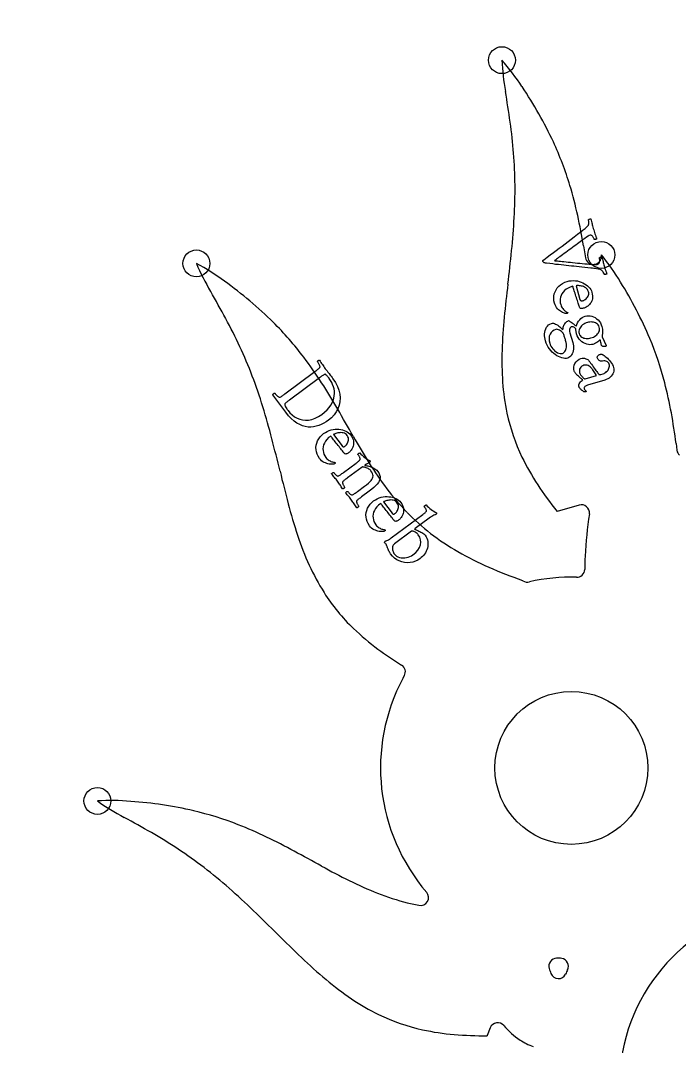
# Model space of a CAD drawing. Header units: millimetres. Extents: x -70 to 70, y -70 to 70.
# Drawn here: x -17.22 to 3.38, y -8.71 to 23.38 of the extents above; entities that cross this region are included whole.
import ezdxf

# ---------------------------------------------------------------- set-up
doc = ezdxf.new("R2010")
doc.units = ezdxf.units.MM
for name, color, linetype in [('CUT_INNER', 6, 'Continuous'), ('CUT_OUTER', 1, 'Continuous'), ('ENGRAVE', 7, 'Continuous'), ('TEXT', 5, 'Continuous')]:
    doc.layers.add(name, color=color, linetype=linetype)

msp = doc.modelspace()

# ---------------------------------------------------------------- linework, layer by layer
at = {"layer": 'CUT_INNER'}
for points in [[(0.382, 16.329), (0.443, 15.962)], [(0.94, 16.013), (0.938, 16.044), (0.938, 16.049)], [(3.274, 10.146), (3.301, 9.936)], [(0.244, 8.223), (-0.441, 8.024), (-0.447, 8.023)], [(-1.531, 5.866), (-1.526, 5.864), (-1.516, 5.857)], [(-5.262, 2.814), (-5.221, 2.888)], [(-5.131, -4.218), (-4.768, -4.297)], [(-2.535, -8.127), (-2.633, -8.371), (-2.635, -8.377)]]:
    msp.add_lwpolyline(points, dxfattribs=at)
msp.add_circle((0, 0), 2.39, dxfattribs=at)
for centre, radius, start, end in [((0, 20.06), 41.014, 353.0581, 94.1637), ((0, 20.06), 50.14, 262.7263, 52.924), ((4.705, 22.437), 6.884, 182.4691, 190.65), ((-7.05, 17.777), 6.544, 32.7137, 41.8209), ((-13.021, 13.614), 13.822, 29.6872, 33.8557), ((-45.856, 14), 44.378, 8.035, 9.2916), ((-11.016, 14.754), 11.514, 24.787, 29.6998), ((-18.91, 17.833), 17.161, 4.66, 7.9374), ((-10.118, 15.182), 10.52, 16.7795, 24.7208), ((-15.935, 18.094), 14.174, 0.5604, 4.588), ((-17.348, 18.096), 15.587, 356.7629, 0.5002), ((-12.165, 14.578), 12.654, 12.3404, 16.7242), ((-24.518, 18.519), 22.769, 354.1101, 356.7206), ((-20.233, 12.83), 20.909, 9.6328, 12.2944), ((-68.823, 23.121), 67.313, 353.18852, 354.08282), ((-4.098, 11.87), 6.544, 30.5785, 39.6857), ((-5.377, 18.453), 6.884, 202.8339, 211.0147), ((-14.775, 9.993), 6.544, 53.0785, 62.1857), ((0.69, 16.003), 0.25, 189.5189, 2.3997), ((-18.925, 4.012), 13.822, 50.0519, 54.2204), ((47.028, 9.266), 49.364, 173.169, 174.3831), ((-10.221, 7.932), 13.822, 27.5519, 31.7204), ((-49.841, -7.052), 44.378, 28.3997, 29.6563), ((-17.441, 5.779), 11.514, 45.1518, 50.0645), ((-8.174, 8.997), 11.514, 22.6518, 27.5645), ((-25.914, 5.918), 17.161, 25.0247, 28.3021), ((-16.748, 6.493), 10.52, 37.1442, 45.0855), ((14.329, 12.478), 16.508, 174.3667, 177.9401), ((-23.215, 7.198), 14.174, 20.9251, 24.9528), ((-7.261, 9.392), 10.52, 14.6442, 22.5855), ((-18.457, 5.214), 12.654, 32.7052, 37.0889), ((7.409, 12.727), 9.582, 177.9405, 183.9364), ((-24.54, 6.709), 15.587, 17.1276, 20.8649), ((-25.412, 0.768), 20.909, 29.9975, 32.6591), ((4.8, 12.552), 6.967, 183.9806, 192.0239), ((-9.329, 8.864), 12.654, 10.2052, 14.5889), ((-31.409, 4.609), 22.769, 14.4749, 17.0853), ((-149.182, -70.589), 163.775, 29.62751, 29.9687), ((4.026, 12.4), 6.179, 192.1337, 205.6499), ((-17.456, 7.418), 20.909, 7.4975, 10.1591), ((-74.547, -6.493), 67.313, 13.55327, 14.44757), ((14.158, 22.299), 24.13, 209.6157, 211.9339), ((5.217, 12.98), 7.504, 205.7049, 213.3168), ((3.549, 9.968), 0.25, 187.3837, 227.0252), ((3.188, 15.466), 11.206, 211.947, 216.9167), ((38.885, 20.833), 49.364, 193.5337, 194.7479), ((0.492, 13.45), 7.839, 216.9724, 224.0836), ((8.375, 15.063), 11.287, 213.3467, 218.5884), ((7.112, 12.465), 16.508, 194.7315, 198.3048), ((0.314, 7.983), 0.25, 352.9182, 106.1978), ((-0.14, 12.853), 6.97, 224.1802, 232.3158), ((15.458, 5.805), 15.05, 171.7982, 176.8969), ((0.537, 10.29), 9.582, 198.3053, 204.3011), ((0.241, 13.367), 7.61, 232.4111, 240.15), ((1.43, 15.458), 10.014, 240.2031, 246.3953), ((8.822, 6.14), 8.406, 176.7282, 179.5439), ((-1.848, 9.219), 6.967, 204.3453, 212.3886), ((3.862, 21.03), 16.094, 246.4043, 250.4214), ((0.167, 6.215), 0.25, 267.8906, 358.3137), ((-1.374, 6.064), 0.251, 235.4949, 285.1149), ((-0.001, 0.007), 5.96, 88.4723, 102.6752), ((-2.521, 8.806), 6.179, 212.4984, 226.0146), ((-1.605, 9.765), 7.504, 226.0697, 233.6815), ((-0.144, 11.71), 9.937, 233.5351, 238.7001), ((-5.44, 3.008), 0.25, 331.1719, 57.6103), ((0, 0), 5.967, 151.8597, 220.7097), ((-14.386, -7.563), 6.544, 84.6587, 93.7659), ((-10.81, 4.566), 6.884, 234.4141, 242.595), ((-14.789, -14.831), 13.822, 81.6322, 85.8007), ((-14.45, -12.549), 11.514, 76.732, 81.6448), ((-35.332, -40.448), 44.378, 59.98, 61.2366), ((-14.234, -11.578), 10.52, 68.7245, 76.6658), ((-15.02, -13.563), 12.654, 64.2854, 68.6692), ((-21.741, -16.867), 17.161, 56.605, 59.8824), ((-18.616, -20.993), 20.909, 61.5778, 64.2393), ((-20.112, -14.364), 14.174, 52.5054, 56.533), ((-86.688, -146.599), 163.775, 61.20776, 61.54895), ((-20.985, -15.475), 15.587, 48.7078, 52.4452), ((3.818, 18.073), 24.13, 241.196, 243.5141), ((-1.949, 6.507), 11.206, 243.5272, 248.4969), ((-25.737, -20.86), 22.769, 46.0551, 48.6656), ((-3.19, 3.377), 7.839, 248.5527, 255.6639), ((-4.714, -4.053), 0.25, 257.7069, 40.0781), ((-56.672, -52.91), 67.313, 45.13351, 46.02781), ((7.239, -9.964), 5.747, 96.5938, 46.9602), ((25.65, 29.773), 49.364, 225.114, 226.3281), ((2.966, 6.005), 16.508, 226.3117, 229.885), ((-0.453, -6.2), 0.25, 92.0296, 197.3887), ((-0.468, -7.34), 1.39, 83.1559, 89.7834), ((-0.342, -6.207), 0.25, 333.6382, 80.8421), ((0.663, -5.9), 1.406, 195.468, 202.1439), ((5.295, -9.027), 6.053, 153.413, 154.779), ((-1.497, 0.709), 9.582, 229.8855, 235.8814), ((-0.406, -6.34), 0.25, 201.1766, 334.3359), ((-2.968, -1.453), 6.967, 235.9256, 243.9689), ((-3.324, -2.156), 6.179, 244.0787, 257.5949), ((-2.303, -8.22), 0.25, 40.0797, 158.1427), ((-3.047, -0.86), 7.504, 257.6499, 265.2618), ((-2.74, 2.91), 11.287, 265.2917, 270.5334), ((-0.42, -6.679), 2.183, 219.2152, 237.099), ((-0.053, -6.041), 2.918, 237.8448, 242.3129), ((-0.245, -6.147), 2.738, 244.8562, 249.6366)]:
    msp.add_arc(centre, radius, start, end, dxfattribs=at)
at = {"layer": 'CUT_OUTER'}
msp.add_circle((0, 0), 70.2, dxfattribs=at)
at = {"layer": 'ENGRAVE'}
for centre, radius in [((0, 20.06), 46.307), ((-2.173, 22.141), 0.421), ((0.938, 16.05), 0.421), ((-11.722, 15.782), 0.421), ((-14.816, -1.032), 0.421)]:
    msp.add_circle(centre, radius, dxfattribs=at)
at = {"layer": 'TEXT'}
for points in [[(0.686, 16.872), (0.699, 16.829), (0.712, 16.787), (0.725, 16.746), (0.738, 16.706), (0.752, 16.667), (0.765, 16.627), (0.778, 16.588), (0.791, 16.55), (0.785, 16.545), (0.776, 16.541), (0.765, 16.537), (0.751, 16.534), (0.737, 16.531), (0.726, 16.53), (0.719, 16.53), (0.714, 16.533), (0.712, 16.54), (0.708, 16.55), (0.701, 16.564), (0.693, 16.581), (0.684, 16.599), (0.673, 16.616), (0.661, 16.632), (0.648, 16.648), (0.633, 16.66), (0.618, 16.667), (0.601, 16.67), (0.582, 16.667), (0.556, 16.656), (0.52, 16.635), (0.474, 16.606), (0.419, 16.567), (0.391, 16.546), (0.358, 16.522), (0.32, 16.494), (0.279, 16.463), (0.234, 16.43), (0.187, 16.396), (0.137, 16.359), (0.086, 16.321), (0.033, 16.283), (-0.02, 16.244), (-0.073, 16.205), (-0.125, 16.166), (-0.177, 16.127), (-0.227, 16.09), (-0.274, 16.055), (-0.32, 16.022), (-0.362, 15.991), (-0.4, 15.963), (-0.434, 15.938), (-0.465, 15.915), (-0.49, 15.897), (-0.508, 15.883), (-0.52, 15.874), (-0.526, 15.87), (-0.515, 15.868), (-0.497, 15.866), (-0.469, 15.863), (-0.434, 15.859), (-0.391, 15.854), (-0.343, 15.849), (-0.29, 15.844), (-0.231, 15.838), (-0.168, 15.831), (-0.102, 15.825), (-0.032, 15.818), (0.04, 15.81), (0.115, 15.803), (0.19, 15.795), (0.266, 15.787), (0.342, 15.78), (0.417, 15.772), (0.49, 15.765), (0.561, 15.758), (0.63, 15.751), (0.656, 15.749), (0.682, 15.748), (0.709, 15.747), (0.736, 15.747), (0.762, 15.748), (0.786, 15.751), (0.807, 15.754), (0.826, 15.759), (0.845, 15.767), (0.861, 15.779), (0.872, 15.794), (0.88, 15.814), (0.884, 15.835), (0.887, 15.857), (0.888, 15.878), (0.886, 15.9), (0.884, 15.921), (0.882, 15.937), (0.88, 15.95), (0.878, 15.96), (0.881, 15.966), (0.887, 15.972), (0.897, 15.977), (0.911, 15.982), (0.925, 15.985), (0.938, 15.986), (0.948, 15.986), (0.956, 15.983), (0.965, 15.947), (0.973, 15.912), (0.981, 15.877), (0.989, 15.844), (0.997, 15.811), (1.005, 15.777), (1.014, 15.742), (1.024, 15.706), (1.033, 15.677), (1.041, 15.651), (1.048, 15.628), (1.054, 15.608), (1.06, 15.59), (1.067, 15.573), (1.073, 15.555), (1.079, 15.538), (1.086, 15.52), (1.093, 15.5), (1.101, 15.478), (1.109, 15.454), (1.103, 15.45), (1.094, 15.446), (1.082, 15.442), (1.067, 15.439), (1.053, 15.436), (1.042, 15.435), (1.035, 15.435), (1.033, 15.437), (1.029, 15.448), (1.022, 15.463), (1.011, 15.483), (0.998, 15.507), (0.981, 15.532), (0.963, 15.553), (0.941, 15.571), (0.917, 15.584), (0.896, 15.592), (0.868, 15.601), (0.833, 15.608), (0.79, 15.616), (0.744, 15.623), (0.699, 15.629), (0.655, 15.634), (0.613, 15.639), (0.515, 15.649), (0.42, 15.658), (0.33, 15.667), (0.244, 15.676), (0.161, 15.684), (0.079, 15.693), (-0.001, 15.701), (-0.08, 15.71), (-0.159, 15.718), (-0.24, 15.727), (-0.322, 15.736), (-0.405, 15.745), (-0.492, 15.754), (-0.583, 15.765), (-0.678, 15.776), (-0.779, 15.788), (-0.805, 15.792), (-0.828, 15.798), (-0.847, 15.805), (-0.862, 15.815), (-0.874, 15.825), (-0.884, 15.836), (-0.891, 15.848), (-0.896, 15.861), (-0.896, 15.866), (-0.894, 15.87), (-0.889, 15.875), (-0.883, 15.88), (-0.875, 15.885), (-0.869, 15.89), (-0.864, 15.894), (-0.86, 15.898), (-0.758, 15.975), (-0.659, 16.049), (-0.564, 16.121), (-0.472, 16.19), (-0.381, 16.258), (-0.29, 16.327), (-0.198, 16.396), (-0.105, 16.466), (-0.009, 16.538), (0.091, 16.614), (0.196, 16.694), (0.305, 16.778), (0.339, 16.804), (0.371, 16.829), (0.4, 16.853), (0.428, 16.877), (0.454, 16.9), (0.479, 16.924), (0.501, 16.948), (0.523, 16.973), (0.53, 16.984), (0.537, 16.997), (0.541, 17.013), (0.543, 17.031), (0.545, 17.05), (0.545, 17.069), (0.544, 17.087), (0.542, 17.105), (0.54, 17.121), (0.538, 17.135), (0.536, 17.147), (0.533, 17.156), (0.535, 17.158), (0.542, 17.161), (0.553, 17.165), (0.569, 17.169), (0.585, 17.174), (0.597, 17.177), (0.605, 17.178), (0.609, 17.178), (0.62, 17.134), (0.63, 17.094), (0.638, 17.057), (0.646, 17.024), (0.653, 16.992), (0.663, 16.955), (0.673, 16.915), (0.686, 16.872)], [(0.045, 15.069), (-0.035, 15.043), (-0.105, 15.012), (-0.166, 14.974), (-0.218, 14.931), (-0.262, 14.884), (-0.296, 14.834), (-0.323, 14.78), (-0.34, 14.724), (-0.349, 14.666), (-0.351, 14.609), (-0.346, 14.551), (-0.333, 14.493), (-0.321, 14.458), (-0.306, 14.426), (-0.289, 14.396), (-0.269, 14.369), (-0.247, 14.345), (-0.226, 14.323), (-0.203, 14.303), (-0.181, 14.287), (-0.16, 14.273), (-0.141, 14.261), (-0.125, 14.252), (-0.112, 14.246), (-0.112, 14.244), (-0.113, 14.241), (-0.115, 14.236), (-0.118, 14.231), (-0.122, 14.225), (-0.127, 14.221), (-0.134, 14.217), (-0.141, 14.214), (-0.152, 14.212), (-0.165, 14.211), (-0.179, 14.213), (-0.194, 14.216), (-0.218, 14.224), (-0.244, 14.235), (-0.274, 14.249), (-0.306, 14.265), (-0.339, 14.285), (-0.372, 14.309), (-0.404, 14.336), (-0.436, 14.367), (-0.465, 14.402), (-0.49, 14.442), (-0.512, 14.487), (-0.528, 14.535), (-0.545, 14.611), (-0.552, 14.685), (-0.549, 14.757), (-0.535, 14.828), (-0.511, 14.895), (-0.48, 14.958), (-0.44, 15.016), (-0.393, 15.07), (-0.337, 15.118), (-0.276, 15.158), (-0.209, 15.192), (-0.135, 15.217), (-0.07, 15.233), (-0.005, 15.243), (0.06, 15.246), (0.124, 15.242), (0.187, 15.233), (0.246, 15.219), (0.304, 15.2), (0.359, 15.176), (0.41, 15.149), (0.458, 15.118), (0.501, 15.084), (0.54, 15.047), (0.575, 15.008), (0.603, 14.967), (0.625, 14.926), (0.64, 14.884), (0.654, 14.826), (0.661, 14.773), (0.662, 14.723), (0.656, 14.677), (0.646, 14.635), (0.631, 14.596), (0.614, 14.56), (0.592, 14.527), (0.569, 14.498), (0.544, 14.473), (0.518, 14.45), (0.492, 14.431), (0.466, 14.415), (0.441, 14.402), (0.419, 14.392), (0.398, 14.385), (0.371, 14.378), (0.346, 14.374), (0.324, 14.372), (0.305, 14.373), (0.288, 14.377), (0.275, 14.385), (0.264, 14.397), (0.255, 14.414), (0.25, 14.428), (0.243, 14.449), (0.234, 14.475), (0.224, 14.508), (0.212, 14.544), (0.2, 14.584), (0.187, 14.625), (0.172, 14.669), (0.158, 14.714), (0.143, 14.759), (0.129, 14.803), (0.115, 14.848), (0.101, 14.89), (0.089, 14.929), (0.077, 14.964), (0.067, 14.997), (0.058, 15.024), (0.052, 15.046), (0.047, 15.06), (0.045, 15.069)], [(0.145, 15.084), (0.269, 14.656), (0.274, 14.645), (0.279, 14.635), (0.286, 14.626), (0.295, 14.619), (0.305, 14.613), (0.318, 14.611), (0.332, 14.61), (0.349, 14.613), (0.367, 14.618), (0.387, 14.627), (0.41, 14.641), (0.435, 14.658), (0.46, 14.679), (0.483, 14.702), (0.504, 14.729), (0.522, 14.758), (0.536, 14.789), (0.543, 14.824), (0.542, 14.86), (0.534, 14.899), (0.519, 14.938), (0.5, 14.972), (0.476, 15), (0.447, 15.023), (0.415, 15.041), (0.383, 15.056), (0.349, 15.068), (0.315, 15.076), (0.281, 15.082), (0.25, 15.086), (0.221, 15.088), (0.195, 15.088), (0.173, 15.087), (0.157, 15.086), (0.148, 15.085), (0.145, 15.084)], [(0.041, 13.306), (0.054, 13.254), (0.061, 13.201), (0.064, 13.149), (0.061, 13.098), (0.053, 13.048), (0.042, 13.001), (0.026, 12.958), (0.005, 12.918), (-0.019, 12.884), (-0.047, 12.856), (-0.079, 12.835), (-0.115, 12.821), (-0.157, 12.812), (-0.201, 12.811), (-0.248, 12.816), (-0.297, 12.828), (-0.348, 12.845), (-0.399, 12.868), (-0.451, 12.896), (-0.502, 12.93), (-0.552, 12.968), (-0.599, 13.011), (-0.644, 13.059), (-0.687, 13.112), (-0.726, 13.168), (-0.759, 13.229), (-0.787, 13.292), (-0.81, 13.359), (-0.823, 13.412), (-0.832, 13.466), (-0.836, 13.521), (-0.836, 13.578), (-0.831, 13.634), (-0.82, 13.687), (-0.803, 13.737), (-0.78, 13.784), (-0.751, 13.825), (-0.715, 13.859), (-0.672, 13.886), (-0.622, 13.905), (-0.592, 13.911), (-0.561, 13.909), (-0.528, 13.902), (-0.494, 13.887), (-0.461, 13.868), (-0.427, 13.847), (-0.395, 13.823), (-0.363, 13.797), (-0.334, 13.771), (-0.308, 13.747), (-0.286, 13.725), (-0.267, 13.706), (-0.265, 13.731), (-0.26, 13.758), (-0.254, 13.786), (-0.246, 13.815), (-0.236, 13.844), (-0.223, 13.872), (-0.207, 13.898), (-0.189, 13.923), (-0.168, 13.946), (-0.143, 13.965), (-0.116, 13.98), (-0.085, 13.992), (-0.067, 13.982), (-0.047, 13.971), (-0.026, 13.957), (-0.002, 13.941), (0.022, 13.924), (0.046, 13.907), (0.069, 13.89), (0.092, 13.873), (0.113, 13.856), (0.131, 13.841), (0.146, 13.829), (0.158, 13.817), (0.174, 13.872), (0.196, 13.924), (0.224, 13.972), (0.259, 14.017), (0.297, 14.057), (0.339, 14.09), (0.383, 14.115), (0.43, 14.133), (0.483, 14.144), (0.535, 14.147), (0.589, 14.143), (0.642, 14.131), (0.694, 14.112), (0.743, 14.086), (0.79, 14.054), (0.834, 14.015), (0.874, 13.971), (0.907, 13.921), (0.935, 13.865), (0.957, 13.805), (0.967, 13.763), (0.974, 13.724), (0.977, 13.687), (0.976, 13.653), (0.973, 13.622), (0.971, 13.594), (0.969, 13.57), (0.967, 13.549), (0.966, 13.53), (0.965, 13.517), (0.965, 13.509), (0.965, 13.506), (0.965, 13.504), (0.965, 13.5), (0.965, 13.493), (0.965, 13.484), (1.087, 13.214), (1.086, 13.202), (1.082, 13.193), (1.076, 13.186), (1.067, 13.182), (1.058, 13.18), (1.044, 13.18), (1.027, 13.182), (1.007, 13.185), (0.986, 13.189), (0.969, 13.195), (0.954, 13.201), (0.943, 13.21), (0.939, 13.227), (0.935, 13.245), (0.931, 13.264), (0.926, 13.283), (0.921, 13.303), (0.917, 13.321), (0.913, 13.338), (0.91, 13.354), (0.907, 13.368), (0.905, 13.377), (0.904, 13.383), (0.904, 13.385), (0.902, 13.389), (0.899, 13.392), (0.896, 13.393), (0.893, 13.393), (0.885, 13.384), (0.872, 13.37), (0.852, 13.351), (0.825, 13.328), (0.794, 13.305), (0.758, 13.284), (0.718, 13.266), (0.675, 13.251), (0.628, 13.242), (0.58, 13.239), (0.53, 13.244), (0.478, 13.257), (0.426, 13.276), (0.377, 13.302), (0.33, 13.334), (0.285, 13.373), (0.245, 13.417), (0.211, 13.467), (0.183, 13.522), (0.162, 13.583), (0.157, 13.601), (0.153, 13.621), (0.149, 13.642), (0.146, 13.666), (0.144, 13.688), (0.143, 13.708), (0.143, 13.724), (0.143, 13.737), (0.128, 13.752), (0.111, 13.765), (0.093, 13.777), (0.073, 13.788), (0.053, 13.797), (0.034, 13.802), (0.016, 13.803), (-0.001, 13.801), (-0.01, 13.795), (-0.021, 13.784), (-0.033, 13.767), (-0.045, 13.744), (-0.055, 13.717), (-0.059, 13.686), (-0.057, 13.652), (-0.048, 13.615)], [(0.873, 13.792), (0.859, 13.827), (0.841, 13.858), (0.818, 13.884), (0.79, 13.905), (0.759, 13.922), (0.726, 13.935), (0.69, 13.944), (0.652, 13.949), (0.614, 13.951), (0.575, 13.949), (0.537, 13.943), (0.499, 13.934), (0.46, 13.921), (0.422, 13.904), (0.387, 13.883), (0.352, 13.859), (0.321, 13.832), (0.294, 13.803), (0.272, 13.772), (0.254, 13.738), (0.241, 13.702), (0.236, 13.665), (0.237, 13.626), (0.245, 13.586), (0.258, 13.553), (0.276, 13.523), (0.298, 13.498), (0.325, 13.477), (0.355, 13.461), (0.388, 13.448), (0.423, 13.44), (0.46, 13.435), (0.497, 13.434), (0.535, 13.436), (0.572, 13.441), (0.608, 13.45), (0.649, 13.464), (0.688, 13.481), (0.725, 13.501), (0.76, 13.524), (0.792, 13.549), (0.82, 13.577), (0.844, 13.608), (0.863, 13.641), (0.876, 13.676), (0.882, 13.713), (0.881, 13.751), (0.873, 13.792)], [(-0.179, 13.373), (-0.183, 13.387), (-0.189, 13.405), (-0.196, 13.426), (-0.203, 13.452), (-0.212, 13.479), (-0.221, 13.505), (-0.229, 13.531), (-0.238, 13.555), (-0.246, 13.577), (-0.253, 13.594), (-0.259, 13.606), (-0.264, 13.614), (-0.285, 13.632), (-0.309, 13.65), (-0.337, 13.67), (-0.368, 13.691), (-0.399, 13.709), (-0.429, 13.719), (-0.457, 13.722), (-0.483, 13.719), (-0.542, 13.695), (-0.593, 13.662), (-0.634, 13.619), (-0.668, 13.566), (-0.69, 13.505), (-0.699, 13.437), (-0.695, 13.364), (-0.677, 13.284), (-0.662, 13.239), (-0.641, 13.195), (-0.615, 13.153), (-0.584, 13.113), (-0.55, 13.075), (-0.513, 13.042), (-0.475, 13.014), (-0.435, 12.99), (-0.394, 12.973), (-0.355, 12.963), (-0.317, 12.961), (-0.28, 12.968), (-0.261, 12.976), (-0.242, 12.988), (-0.224, 13.006), (-0.205, 13.027), (-0.189, 13.054), (-0.175, 13.085), (-0.164, 13.121), (-0.155, 13.161), (-0.152, 13.207), (-0.155, 13.257), (-0.164, 13.312), (-0.179, 13.373)], [(1.32, 12.524), (1.327, 12.486), (1.329, 12.448), (1.324, 12.409), (1.312, 12.369), (1.295, 12.33), (1.273, 12.293), (1.246, 12.258), (1.214, 12.226), (1.178, 12.196), (1.137, 12.17), (1.092, 12.149), (1.043, 12.132), (0.503, 11.975), (0.479, 11.967), (0.458, 11.957), (0.438, 11.945), (0.422, 11.931), (0.409, 11.916), (0.402, 11.899), (0.4, 11.88), (0.403, 11.859), (0.41, 11.841), (0.417, 11.826), (0.426, 11.814), (0.437, 11.805), (0.447, 11.797), (0.455, 11.791), (0.46, 11.786), (0.463, 11.783), (0.464, 11.78), (0.463, 11.778), (0.461, 11.775), (0.458, 11.773), (0.454, 11.77), (0.451, 11.768), (0.448, 11.767), (0.445, 11.766), (0.43, 11.763), (0.416, 11.761), (0.403, 11.762), (0.39, 11.765), (0.38, 11.772), (0.368, 11.781), (0.353, 11.793), (0.337, 11.806), (0.32, 11.821), (0.304, 11.836), (0.288, 11.852), (0.272, 11.869), (0.259, 11.885), (0.248, 11.901), (0.239, 11.917), (0.234, 11.932), (0.229, 11.96), (0.232, 11.989), (0.243, 12.019), (0.261, 12.049), (0.283, 12.078), (0.307, 12.102), (0.333, 12.123), (0.359, 12.14), (0.351, 12.146), (0.339, 12.154), (0.324, 12.165), (0.305, 12.178), (0.284, 12.194), (0.263, 12.212), (0.241, 12.23), (0.218, 12.251), (0.196, 12.272), (0.175, 12.293), (0.154, 12.314), (0.135, 12.336), (0.118, 12.357), (0.105, 12.377), (0.095, 12.396), (0.088, 12.414), (0.075, 12.477), (0.075, 12.539), (0.087, 12.599), (0.112, 12.657), (0.147, 12.709), (0.19, 12.751), (0.241, 12.784), (0.3, 12.807), (0.339, 12.816), (0.378, 12.818), (0.415, 12.814), (0.451, 12.803), (0.484, 12.789), (0.511, 12.773), (0.533, 12.756), (0.55, 12.737), (0.575, 12.703), (0.601, 12.666), (0.628, 12.627), (0.657, 12.586), (0.685, 12.545), (0.713, 12.505), (0.741, 12.467), (0.767, 12.431), (0.792, 12.397), (0.814, 12.368), (0.832, 12.345), (0.847, 12.326), (0.854, 12.317), (0.862, 12.311), (0.868, 12.307), (0.875, 12.305), (0.883, 12.305), (0.894, 12.306), (0.908, 12.309), (0.924, 12.313), (0.994, 12.333), (1.023, 12.344), (1.05, 12.358), (1.077, 12.375), (1.102, 12.397), (1.125, 12.421), (1.145, 12.447), (1.162, 12.475), (1.175, 12.505), (1.185, 12.537), (1.189, 12.568), (1.187, 12.6), (1.181, 12.632), (1.169, 12.663), (1.153, 12.688), (1.133, 12.706), (1.109, 12.719), (1.081, 12.727), (1.049, 12.732), (1.014, 12.732), (0.975, 12.73), (0.914, 12.73), (0.868, 12.745), (0.834, 12.774), (0.812, 12.816), (0.809, 12.837), (0.81, 12.857), (0.817, 12.875), (0.828, 12.892), (0.843, 12.908), (0.86, 12.92), (0.877, 12.93), (0.897, 12.937), (0.902, 12.938), (0.909, 12.939), (0.918, 12.94), (0.929, 12.941), (0.941, 12.941), (0.951, 12.94), (0.96, 12.939), (0.967, 12.937), (0.993, 12.92), (1.022, 12.9), (1.054, 12.876), (1.089, 12.847), (1.125, 12.816), (1.16, 12.781), (1.194, 12.743), (1.227, 12.703), (1.257, 12.66), (1.283, 12.616), (1.304, 12.57), (1.32, 12.524)], [(-7.455, 12.175), (-7.375, 12.054), (-7.313, 11.934), (-7.269, 11.813), (-7.242, 11.692), (-7.232, 11.573), (-7.239, 11.458), (-7.261, 11.347), (-7.299, 11.239), (-7.353, 11.137), (-7.42, 11.043), (-7.501, 10.956), (-7.596, 10.876), (-7.667, 10.827), (-7.741, 10.784), (-7.817, 10.745), (-7.896, 10.713), (-7.977, 10.687), (-8.06, 10.671), (-8.144, 10.664), (-8.23, 10.665), (-8.317, 10.678), (-8.404, 10.702), (-8.492, 10.739), (-8.58, 10.787), (-8.668, 10.849), (-8.755, 10.927), (-8.842, 11.02), (-8.928, 11.128), (-9.335, 11.676), (-9.332, 11.684), (-9.327, 11.691), (-9.319, 11.699), (-9.309, 11.707), (-9.298, 11.714), (-9.288, 11.719), (-9.279, 11.722), (-9.272, 11.723), (-9.265, 11.714), (-9.257, 11.704), (-9.245, 11.691), (-9.232, 11.675), (-9.216, 11.659), (-9.201, 11.644), (-9.185, 11.63), (-9.169, 11.616), (-9.153, 11.605), (-9.14, 11.598), (-9.13, 11.595), (-9.123, 11.596), (-9.105, 11.603), (-9.086, 11.612), (-9.066, 11.624), (-9.045, 11.638), (-9.023, 11.653), (-9, 11.67), (-8.977, 11.687), (-8.953, 11.705), (-8.016, 12.4), (-7.991, 12.418), (-7.968, 12.436), (-7.945, 12.453), (-7.923, 12.47), (-7.903, 12.487), (-7.886, 12.502), (-7.872, 12.518), (-7.86, 12.533), (-7.856, 12.54), (-7.856, 12.551), (-7.859, 12.565), (-7.866, 12.582), (-7.875, 12.601), (-7.885, 12.62), (-7.895, 12.639), (-7.906, 12.659), (-7.917, 12.676), (-7.926, 12.691), (-7.934, 12.702), (-7.94, 12.71), (-7.937, 12.717), (-7.931, 12.725), (-7.924, 12.733), (-7.914, 12.742), (-7.904, 12.749), (-7.894, 12.754), (-7.885, 12.757), (-7.877, 12.757), (-7.853, 12.723), (-7.83, 12.688), (-7.807, 12.654), (-7.784, 12.62), (-7.761, 12.587), (-7.739, 12.554), (-7.716, 12.521), (-7.692, 12.49), (-7.667, 12.456), (-7.639, 12.419), (-7.609, 12.379), (-7.576, 12.336), (-7.543, 12.292), (-7.512, 12.251), (-7.483, 12.212), (-7.455, 12.175)], [(0.256, 12.367), (0.264, 12.344), (0.275, 12.32), (0.289, 12.297), (0.306, 12.273), (0.325, 12.251), (0.343, 12.23), (0.362, 12.212), (0.38, 12.196), (0.397, 12.183), (0.41, 12.174), (0.421, 12.17), (0.43, 12.169), (0.787, 12.273), (0.77, 12.298), (0.752, 12.326), (0.732, 12.357), (0.709, 12.39), (0.687, 12.424), (0.668, 12.452), (0.652, 12.476), (0.638, 12.495), (0.613, 12.524), (0.587, 12.549), (0.558, 12.57), (0.527, 12.588), (0.494, 12.6), (0.46, 12.605), (0.424, 12.604), (0.387, 12.597), (0.353, 12.583), (0.323, 12.564), (0.296, 12.539), (0.274, 12.509), (0.258, 12.475), (0.25, 12.44), (0.249, 12.404), (0.256, 12.367)], [(-7.877, 12.203), (-8.811, 11.51), (-8.82, 11.504), (-8.832, 11.495), (-8.846, 11.485), (-8.862, 11.473), (-8.879, 11.46), (-8.896, 11.447), (-8.912, 11.433), (-8.927, 11.419), (-8.94, 11.407), (-8.95, 11.396), (-8.957, 11.388), (-8.96, 11.382), (-8.962, 11.367), (-8.958, 11.348), (-8.95, 11.325), (-8.936, 11.298), (-8.919, 11.269), (-8.9, 11.239), (-8.88, 11.21), (-8.858, 11.179), (-8.797, 11.105), (-8.73, 11.041), (-8.656, 10.986), (-8.577, 10.941), (-8.492, 10.906), (-8.404, 10.885), (-8.311, 10.877), (-8.214, 10.881), (-8.114, 10.9), (-8.012, 10.937), (-7.908, 10.99), (-7.803, 11.061), (-7.715, 11.13), (-7.639, 11.201), (-7.576, 11.273), (-7.523, 11.346), (-7.482, 11.42), (-7.449, 11.493), (-7.426, 11.567), (-7.413, 11.641), (-7.408, 11.714), (-7.41, 11.785), (-7.42, 11.855), (-7.439, 11.924), (-7.463, 11.992), (-7.493, 12.056), (-7.529, 12.119), (-7.571, 12.18), (-7.577, 12.188), (-7.585, 12.199), (-7.596, 12.212), (-7.608, 12.228), (-7.622, 12.245), (-7.636, 12.262), (-7.65, 12.277), (-7.664, 12.292), (-7.677, 12.304), (-7.688, 12.312), (-7.698, 12.316), (-7.706, 12.316), (-7.721, 12.31), (-7.736, 12.302), (-7.753, 12.292), (-7.772, 12.28), (-7.791, 12.266), (-7.81, 12.252), (-7.83, 12.238), (-7.85, 12.223), (-7.853, 12.221), (-7.857, 12.218), (-7.86, 12.216), (-7.864, 12.213), (-7.867, 12.211), (-7.87, 12.208), (-7.874, 12.206), (-7.877, 12.203)], [(-7.523, 10.383), (-7.588, 10.332), (-7.643, 10.278), (-7.688, 10.222), (-7.722, 10.163), (-7.746, 10.104), (-7.761, 10.044), (-7.767, 9.985), (-7.764, 9.926), (-7.753, 9.869), (-7.734, 9.814), (-7.709, 9.762), (-7.677, 9.713), (-7.653, 9.684), (-7.628, 9.659), (-7.602, 9.637), (-7.574, 9.618), (-7.545, 9.603), (-7.517, 9.59), (-7.489, 9.58), (-7.463, 9.572), (-7.438, 9.566), (-7.416, 9.562), (-7.398, 9.559), (-7.384, 9.557), (-7.383, 9.555), (-7.383, 9.552), (-7.383, 9.547), (-7.384, 9.541), (-7.386, 9.535), (-7.389, 9.528), (-7.394, 9.523), (-7.4, 9.518), (-7.41, 9.511), (-7.421, 9.507), (-7.435, 9.503), (-7.45, 9.501), (-7.475, 9.5), (-7.504, 9.501), (-7.536, 9.504), (-7.572, 9.508), (-7.61, 9.515), (-7.649, 9.526), (-7.689, 9.54), (-7.729, 9.559), (-7.769, 9.581), (-7.807, 9.61), (-7.842, 9.644), (-7.875, 9.684), (-7.917, 9.749), (-7.949, 9.816), (-7.971, 9.885), (-7.982, 9.956), (-7.984, 10.027), (-7.976, 10.097), (-7.96, 10.165), (-7.933, 10.232), (-7.898, 10.296), (-7.855, 10.356), (-7.804, 10.41), (-7.744, 10.46), (-7.688, 10.498), (-7.63, 10.529), (-7.57, 10.555), (-7.509, 10.573), (-7.447, 10.586), (-7.386, 10.594), (-7.326, 10.596), (-7.266, 10.593), (-7.208, 10.585), (-7.153, 10.573), (-7.101, 10.556), (-7.051, 10.535), (-7.005, 10.511), (-6.965, 10.483), (-6.93, 10.451), (-6.9, 10.417), (-6.867, 10.368), (-6.842, 10.321), (-6.824, 10.274), (-6.813, 10.229), (-6.809, 10.186), (-6.809, 10.144), (-6.813, 10.104), (-6.822, 10.066), (-6.833, 10.031), (-6.848, 9.998), (-6.864, 9.969), (-6.882, 9.941), (-6.901, 9.918), (-6.919, 9.897), (-6.937, 9.879), (-6.954, 9.865), (-6.977, 9.849), (-6.998, 9.837), (-7.018, 9.828), (-7.037, 9.822), (-7.054, 9.82), (-7.07, 9.822), (-7.084, 9.83), (-7.098, 9.843), (-7.108, 9.854), (-7.122, 9.871), (-7.139, 9.893), (-7.16, 9.92), (-7.184, 9.95), (-7.209, 9.982), (-7.236, 10.017), (-7.264, 10.053), (-7.294, 10.09), (-7.323, 10.127), (-7.352, 10.164), (-7.38, 10.2), (-7.408, 10.235), (-7.433, 10.268), (-7.456, 10.297), (-7.477, 10.324), (-7.495, 10.347), (-7.508, 10.364), (-7.518, 10.376), (-7.523, 10.383)], [(-7.434, 10.432), (-7.169, 10.075), (-7.161, 10.066), (-7.152, 10.058), (-7.143, 10.053), (-7.132, 10.049), (-7.12, 10.047), (-7.108, 10.049), (-7.094, 10.054), (-7.079, 10.062), (-7.064, 10.073), (-7.049, 10.089), (-7.032, 10.109), (-7.014, 10.134), (-6.998, 10.162), (-6.984, 10.192), (-6.974, 10.224), (-6.967, 10.258), (-6.965, 10.293), (-6.971, 10.327), (-6.984, 10.361), (-7.006, 10.395), (-7.033, 10.426), (-7.063, 10.451), (-7.095, 10.469), (-7.13, 10.48), (-7.166, 10.486), (-7.202, 10.489), (-7.237, 10.488), (-7.272, 10.484), (-7.306, 10.478), (-7.336, 10.471), (-7.364, 10.463), (-7.389, 10.454), (-7.409, 10.445), (-7.423, 10.439), (-7.432, 10.434), (-7.434, 10.432)], [(-6.062, 9.287), (-6.024, 9.229), (-5.997, 9.174), (-5.982, 9.121), (-5.979, 9.071), (-5.986, 9.022), (-6.004, 8.973), (-6.032, 8.925), (-6.071, 8.876), (-6.119, 8.825), (-6.176, 8.773), (-6.242, 8.717), (-6.317, 8.659), (-6.56, 8.479), (-6.584, 8.461), (-6.608, 8.444), (-6.63, 8.427), (-6.651, 8.41), (-6.671, 8.394), (-6.688, 8.378), (-6.702, 8.363), (-6.713, 8.348), (-6.716, 8.34), (-6.716, 8.33), (-6.714, 8.317), (-6.71, 8.301), (-6.703, 8.283), (-6.696, 8.266), (-6.687, 8.249), (-6.678, 8.232), (-6.668, 8.216), (-6.66, 8.203), (-6.653, 8.193), (-6.648, 8.184), (-6.651, 8.178), (-6.656, 8.17), (-6.664, 8.162), (-6.673, 8.153), (-6.684, 8.146), (-6.694, 8.141), (-6.702, 8.138), (-6.711, 8.138), (-6.733, 8.172), (-6.753, 8.204), (-6.773, 8.234), (-6.79, 8.262), (-6.808, 8.289), (-6.828, 8.318), (-6.849, 8.348), (-6.873, 8.38), (-6.896, 8.41), (-6.918, 8.439), (-6.94, 8.466), (-6.961, 8.492), (-6.983, 8.517), (-7.006, 8.545), (-7.031, 8.574), (-7.057, 8.605), (-7.055, 8.613), (-7.05, 8.621), (-7.042, 8.629), (-7.032, 8.636), (-7.021, 8.643), (-7.011, 8.648), (-7.002, 8.651), (-6.994, 8.652), (-6.988, 8.644), (-6.98, 8.634), (-6.97, 8.622), (-6.957, 8.608), (-6.943, 8.594), (-6.928, 8.58), (-6.914, 8.567), (-6.899, 8.556), (-6.884, 8.546), (-6.872, 8.54), (-6.863, 8.538), (-6.855, 8.539), (-6.838, 8.546), (-6.819, 8.555), (-6.799, 8.567), (-6.778, 8.581), (-6.756, 8.596), (-6.733, 8.613), (-6.709, 8.63), (-6.685, 8.648), (-6.465, 8.811), (-6.401, 8.86), (-6.346, 8.906), (-6.3, 8.949), (-6.264, 8.988), (-6.236, 9.026), (-6.216, 9.063), (-6.204, 9.1), (-6.201, 9.136), (-6.205, 9.173), (-6.218, 9.211), (-6.238, 9.252), (-6.265, 9.293), (-6.282, 9.313), (-6.303, 9.331), (-6.328, 9.348), (-6.357, 9.363), (-6.388, 9.377), (-6.417, 9.388), (-6.446, 9.398), (-6.475, 9.406), (-6.5, 9.412), (-6.519, 9.415), (-6.533, 9.415), (-6.542, 9.412), (-7, 9.072), (-7.024, 9.054), (-7.048, 9.037), (-7.07, 9.02), (-7.091, 9.003), (-7.111, 8.987), (-7.128, 8.971), (-7.142, 8.956), (-7.153, 8.941), (-7.156, 8.933), (-7.156, 8.923), (-7.154, 8.91), (-7.149, 8.894), (-7.143, 8.876), (-7.136, 8.859), (-7.127, 8.842), (-7.118, 8.825), (-7.108, 8.809), (-7.1, 8.796), (-7.093, 8.786), (-7.088, 8.777), (-7.091, 8.771), (-7.096, 8.763), (-7.104, 8.755), (-7.113, 8.746), (-7.124, 8.739), (-7.133, 8.734), (-7.142, 8.731), (-7.151, 8.731), (-7.173, 8.765), (-7.193, 8.797), (-7.212, 8.827), (-7.23, 8.855), (-7.248, 8.882), (-7.268, 8.911), (-7.289, 8.941), (-7.313, 8.973), (-7.336, 9.003), (-7.358, 9.032), (-7.38, 9.059), (-7.401, 9.085), (-7.423, 9.11), (-7.446, 9.138), (-7.471, 9.167), (-7.497, 9.198), (-7.495, 9.206), (-7.489, 9.214), (-7.482, 9.222), (-7.471, 9.229), (-7.46, 9.236), (-7.45, 9.241), (-7.442, 9.244), (-7.434, 9.245), (-7.428, 9.237), (-7.42, 9.227), (-7.409, 9.215), (-7.397, 9.201), (-7.383, 9.187), (-7.368, 9.173), (-7.354, 9.16), (-7.338, 9.149), (-7.324, 9.139), (-7.312, 9.133), (-7.303, 9.131), (-7.295, 9.132), (-7.277, 9.139), (-7.259, 9.148), (-7.239, 9.16), (-7.218, 9.174), (-7.196, 9.189), (-7.173, 9.206), (-7.149, 9.223), (-7.125, 9.241), (-6.725, 9.537), (-6.713, 9.547), (-6.698, 9.558), (-6.682, 9.57), (-6.663, 9.585), (-6.645, 9.6), (-6.63, 9.614), (-6.618, 9.628), (-6.61, 9.64), (-6.604, 9.652), (-6.602, 9.666), (-6.604, 9.682), (-6.61, 9.699), (-6.618, 9.718), (-6.627, 9.735), (-6.637, 9.752), (-6.648, 9.769), (-6.658, 9.784), (-6.666, 9.795), (-6.672, 9.804), (-6.677, 9.81), (-6.674, 9.814), (-6.669, 9.819), (-6.662, 9.826), (-6.653, 9.835), (-6.643, 9.843), (-6.634, 9.849), (-6.626, 9.852), (-6.618, 9.853), (-6.58, 9.816), (-6.542, 9.78), (-6.502, 9.745), (-6.461, 9.712), (-6.42, 9.682), (-6.378, 9.654), (-6.337, 9.63), (-6.295, 9.61), (-6.292, 9.604), (-6.291, 9.598), (-6.293, 9.591), (-6.295, 9.583), (-6.299, 9.574), (-6.303, 9.568), (-6.308, 9.562), (-6.312, 9.558), (-6.317, 9.555), (-6.325, 9.55), (-6.336, 9.544), (-6.349, 9.536), (-6.365, 9.527), (-6.38, 9.518), (-6.395, 9.51), (-6.41, 9.502), (-6.423, 9.494), (-6.434, 9.488), (-6.442, 9.482), (-6.448, 9.478), (-6.452, 9.475), (-6.454, 9.472), (-6.455, 9.47), (-6.454, 9.467), (-6.452, 9.466), (-6.45, 9.465), (-6.448, 9.464), (-6.444, 9.464), (-6.421, 9.461), (-6.394, 9.455), (-6.363, 9.447), (-6.327, 9.437), (-6.289, 9.425), (-6.252, 9.411), (-6.214, 9.395), (-6.176, 9.377), (-6.141, 9.357), (-6.11, 9.335), (-6.084, 9.312), (-6.062, 9.287)], [(-5.96, 8.277), (-6.026, 8.225), (-6.081, 8.171), (-6.125, 8.115), (-6.159, 8.056), (-6.183, 7.997), (-6.199, 7.937), (-6.204, 7.878), (-6.201, 7.819), (-6.19, 7.762), (-6.172, 7.707), (-6.146, 7.655), (-6.114, 7.606), (-6.091, 7.577), (-6.066, 7.552), (-6.039, 7.53), (-6.011, 7.511), (-5.982, 7.496), (-5.954, 7.483), (-5.927, 7.473), (-5.9, 7.465), (-5.875, 7.459), (-5.854, 7.455), (-5.836, 7.452), (-5.821, 7.45), (-5.821, 7.448), (-5.82, 7.445), (-5.821, 7.44), (-5.822, 7.434), (-5.823, 7.428), (-5.826, 7.421), (-5.831, 7.416), (-5.837, 7.41), (-5.847, 7.404), (-5.859, 7.4), (-5.872, 7.396), (-5.887, 7.394), (-5.912, 7.393), (-5.941, 7.394), (-5.973, 7.397), (-6.009, 7.401), (-6.048, 7.408), (-6.086, 7.419), (-6.126, 7.433), (-6.167, 7.451), (-6.207, 7.474), (-6.244, 7.503), (-6.279, 7.537), (-6.312, 7.577), (-6.354, 7.642), (-6.386, 7.709), (-6.408, 7.778), (-6.42, 7.849), (-6.421, 7.92), (-6.414, 7.99), (-6.397, 8.058), (-6.371, 8.125), (-6.336, 8.189), (-6.292, 8.249), (-6.241, 8.303), (-6.181, 8.353), (-6.125, 8.391), (-6.067, 8.422), (-6.008, 8.447), (-5.946, 8.466), (-5.884, 8.479), (-5.823, 8.487), (-5.763, 8.489), (-5.703, 8.486), (-5.646, 8.478), (-5.59, 8.466), (-5.538, 8.449), (-5.488, 8.428), (-5.442, 8.403), (-5.402, 8.376), (-5.367, 8.344), (-5.338, 8.31), (-5.305, 8.261), (-5.279, 8.214), (-5.261, 8.167), (-5.251, 8.122), (-5.246, 8.079), (-5.246, 8.037), (-5.25, 7.997), (-5.259, 7.96), (-5.271, 7.924), (-5.285, 7.891), (-5.301, 7.862), (-5.319, 7.835), (-5.338, 7.811), (-5.357, 7.79), (-5.374, 7.772), (-5.392, 7.758), (-5.414, 7.742), (-5.436, 7.73), (-5.456, 7.721), (-5.474, 7.715), (-5.491, 7.713), (-5.507, 7.715), (-5.521, 7.723), (-5.535, 7.736), (-5.545, 7.747), (-5.559, 7.764), (-5.577, 7.786), (-5.597, 7.813), (-5.621, 7.843), (-5.646, 7.875), (-5.673, 7.91), (-5.702, 7.946), (-5.731, 7.983), (-5.76, 8.02), (-5.789, 8.057), (-5.818, 8.093), (-5.845, 8.128), (-5.87, 8.16), (-5.894, 8.19), (-5.914, 8.217), (-5.932, 8.239), (-5.946, 8.257), (-5.955, 8.269), (-5.96, 8.277)], [(-5.871, 8.325), (-5.606, 7.968), (-5.598, 7.959), (-5.59, 7.951), (-5.58, 7.946), (-5.569, 7.942), (-5.558, 7.94), (-5.545, 7.942), (-5.531, 7.947), (-5.516, 7.955), (-5.502, 7.966), (-5.486, 7.982), (-5.469, 8.002), (-5.452, 8.027), (-5.435, 8.055), (-5.422, 8.085), (-5.412, 8.117), (-5.404, 8.151), (-5.402, 8.185), (-5.408, 8.22), (-5.422, 8.254), (-5.443, 8.288), (-5.47, 8.319), (-5.5, 8.344), (-5.532, 8.362), (-5.567, 8.373), (-5.603, 8.379), (-5.639, 8.382), (-5.675, 8.381), (-5.71, 8.377), (-5.743, 8.371), (-5.774, 8.364), (-5.801, 8.356), (-5.826, 8.347), (-5.846, 8.338), (-5.861, 8.332), (-5.869, 8.327), (-5.871, 8.325)], [(-5.659, 6.7), (-5.668, 6.715), (-5.678, 6.734), (-5.69, 6.757), (-5.702, 6.785), (-5.714, 6.814), (-5.725, 6.84), (-5.735, 6.865), (-5.745, 6.887), (-5.746, 6.891), (-5.748, 6.896), (-5.751, 6.902), (-5.754, 6.908), (-5.76, 6.926), (-5.768, 6.944), (-5.775, 6.962), (-5.784, 6.98), (-5.794, 6.997), (-5.806, 7.012), (-5.82, 7.026), (-5.836, 7.038), (-5.838, 7.044), (-5.838, 7.051), (-5.836, 7.061), (-5.831, 7.072), (-5.826, 7.083), (-5.82, 7.092), (-5.815, 7.098), (-5.811, 7.103), (-5.788, 7.109), (-5.764, 7.117), (-5.739, 7.128), (-5.714, 7.141), (-5.689, 7.156), (-5.667, 7.17), (-5.647, 7.183), (-5.629, 7.196), (-4.645, 7.925), (-4.633, 7.934), (-4.62, 7.945), (-4.604, 7.957), (-4.588, 7.97), (-4.571, 7.984), (-4.558, 7.997), (-4.547, 8.009), (-4.539, 8.022), (-4.532, 8.036), (-4.531, 8.053), (-4.535, 8.073), (-4.544, 8.094), (-4.556, 8.117), (-4.57, 8.14), (-4.585, 8.162), (-4.601, 8.185), (-4.6, 8.187), (-4.595, 8.192), (-4.587, 8.199), (-4.575, 8.209), (-4.563, 8.218), (-4.553, 8.224), (-4.545, 8.227), (-4.541, 8.226), (-4.505, 8.188), (-4.467, 8.153), (-4.428, 8.119), (-4.387, 8.087), (-4.346, 8.057), (-4.304, 8.029), (-4.263, 8.003), (-4.221, 7.979), (-4.219, 7.973), (-4.218, 7.968), (-4.219, 7.96), (-4.221, 7.952), (-4.225, 7.944), (-4.229, 7.938), (-4.234, 7.932), (-4.239, 7.927), (-4.243, 7.926), (-4.254, 7.921), (-4.272, 7.913), (-4.298, 7.903), (-4.329, 7.888), (-4.364, 7.868), (-4.404, 7.842), (-4.448, 7.81), (-4.88, 7.49), (-4.884, 7.487), (-4.889, 7.483), (-4.893, 7.478), (-4.898, 7.473), (-4.901, 7.468), (-4.901, 7.465), (-4.898, 7.462), (-4.892, 7.46), (-4.876, 7.455), (-4.856, 7.448), (-4.831, 7.438), (-4.802, 7.426), (-4.77, 7.412), (-4.738, 7.397), (-4.706, 7.38), (-4.673, 7.362), (-4.642, 7.343), (-4.615, 7.323), (-4.594, 7.303), (-4.576, 7.284), (-4.543, 7.234), (-4.518, 7.183), (-4.5, 7.131), (-4.489, 7.079), (-4.484, 7.026), (-4.485, 6.974), (-4.492, 6.923), (-4.503, 6.873), (-4.52, 6.824), (-4.54, 6.777), (-4.564, 6.732), (-4.593, 6.688), (-4.624, 6.647), (-4.657, 6.611), (-4.691, 6.578), (-4.727, 6.548), (-4.801, 6.5), (-4.878, 6.464), (-4.959, 6.438), (-5.044, 6.423), (-5.13, 6.42), (-5.214, 6.427), (-5.297, 6.445), (-5.379, 6.474), (-5.458, 6.514), (-5.53, 6.565), (-5.597, 6.627), (-5.659, 6.7)], [(-4.785, 7.292), (-4.803, 7.313), (-4.824, 7.333), (-4.848, 7.353), (-4.876, 7.371), (-4.904, 7.387), (-4.928, 7.399), (-4.948, 7.407), (-4.963, 7.411), (-4.973, 7.412), (-4.981, 7.41), (-4.989, 7.408), (-4.996, 7.404), (-5.529, 7.009), (-5.55, 6.99), (-5.567, 6.968), (-5.58, 6.943), (-5.588, 6.916), (-5.593, 6.887), (-5.594, 6.857), (-5.591, 6.827), (-5.585, 6.796), (-5.576, 6.767), (-5.565, 6.739), (-5.551, 6.712), (-5.534, 6.688), (-5.502, 6.652), (-5.465, 6.623), (-5.421, 6.6), (-5.372, 6.584), (-5.319, 6.574), (-5.265, 6.57), (-5.21, 6.572), (-5.154, 6.58), (-5.098, 6.594), (-5.046, 6.613), (-4.997, 6.638), (-4.952, 6.667), (-4.865, 6.74), (-4.798, 6.816), (-4.749, 6.895), (-4.719, 6.978), (-4.707, 7.061), (-4.714, 7.141), (-4.74, 7.218), (-4.785, 7.292)]]:
    msp.add_lwpolyline(points, close=True, dxfattribs=at)

doc.saveas('drawing.dxf')
